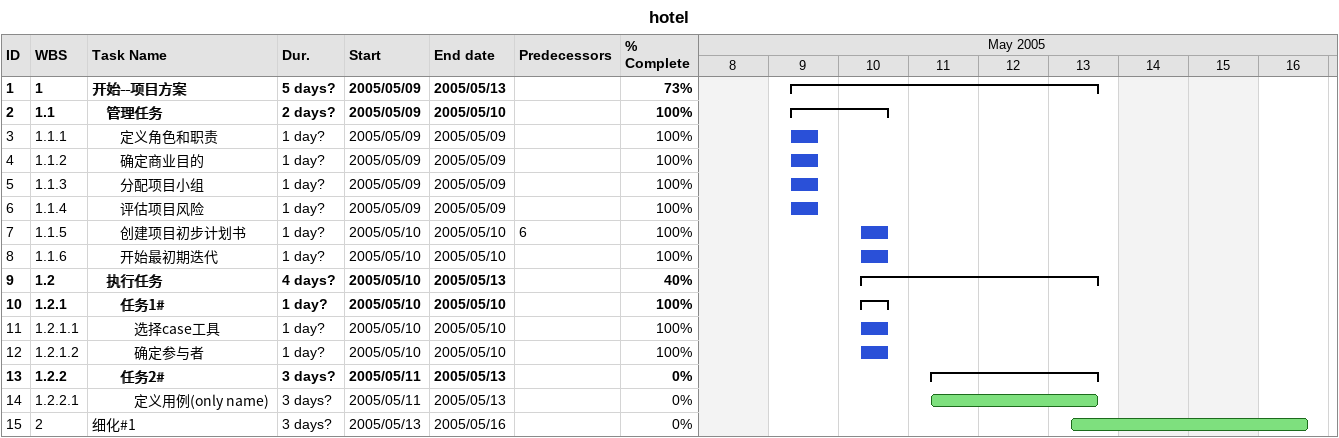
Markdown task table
hotel

| ID | WBS | Task | Duration | Start | Finish | Predecessors | % complete |
|---|---|---|---|---|---|---|---|
| 1 | 1 | **开始--项目方案** | 5d? | 2005-05-09 | 2005-05-13 |  | 73 |
| 2 | 1.1 | **管理任务** | 2d? | 2005-05-09 | 2005-05-10 |  | 100 |
| 3 | 1.1.1 | 定义角色和职责 | 1d? | 2005-05-09 | 2005-05-09 |  | 100 |
| 4 | 1.1.2 | 确定商业目的 | 1d? | 2005-05-09 | 2005-05-09 |  | 100 |
| 5 | 1.1.3 | 分配项目小组 | 1d? | 2005-05-09 | 2005-05-09 |  | 100 |
| 6 | 1.1.4 | 评估项目风险 | 1d? | 2005-05-09 | 2005-05-09 |  | 100 |
| 7 | 1.1.5 | 创建项目初步计划书 | 1d? | 2005-05-10 | 2005-05-10 | 6 | 100 |
| 8 | 1.1.6 | 开始最初期迭代 | 1d? | 2005-05-10 | 2005-05-10 |  | 100 |
| 9 | 1.2 | **执行任务** | 4d? | 2005-05-10 | 2005-05-13 |  | 40 |
| 10 | 1.2.1 | **任务1#** | 1d? | 2005-05-10 | 2005-05-10 |  | 100 |
| 11 | 1.2.1.1 | 选择case工具 | 1d? | 2005-05-10 | 2005-05-10 |  | 100 |
| 12 | 1.2.1.2 | 确定参与者 | 1d? | 2005-05-10 | 2005-05-10 |  | 100 |
| 13 | 1.2.2 | **任务2#** | 3d? | 2005-05-11 | 2005-05-13 |  | 0 |
| 14 | 1.2.2.1 | 定义用例(only name) | 3d? | 2005-05-11 | 2005-05-13 |  | 0 |
| 15 | 2 | 细化#1 | 3d? | 2005-05-13 | 2005-05-16 |  | 0 |
